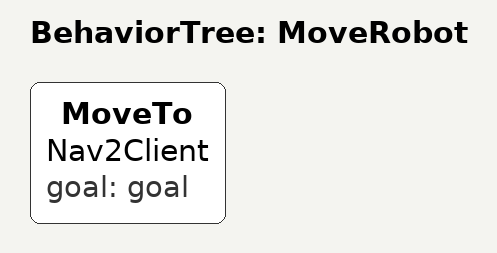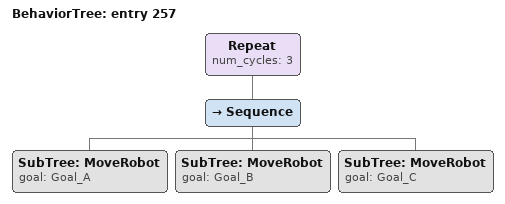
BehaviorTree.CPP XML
<?xml version="1.0" encoding="UTF-8"?>
<root BTCPP_format="4">
  <BehaviorTree ID="MoveRobot">
    <MoveTo name="Nav2Client"
            goal="goal"/>
  </BehaviorTree>

  <BehaviorTree ID="entry 257">
    <Repeat num_cycles="3">
      <Sequence>
        <SubTree ID="MoveRobot"
                 goal="Goal_A"/>
        <SubTree ID="MoveRobot"
                 goal="Goal_B"/>
        <SubTree ID="MoveRobot"
                 goal="Goal_C"/>
      </Sequence>
    </Repeat>
  </BehaviorTree>

</root>
